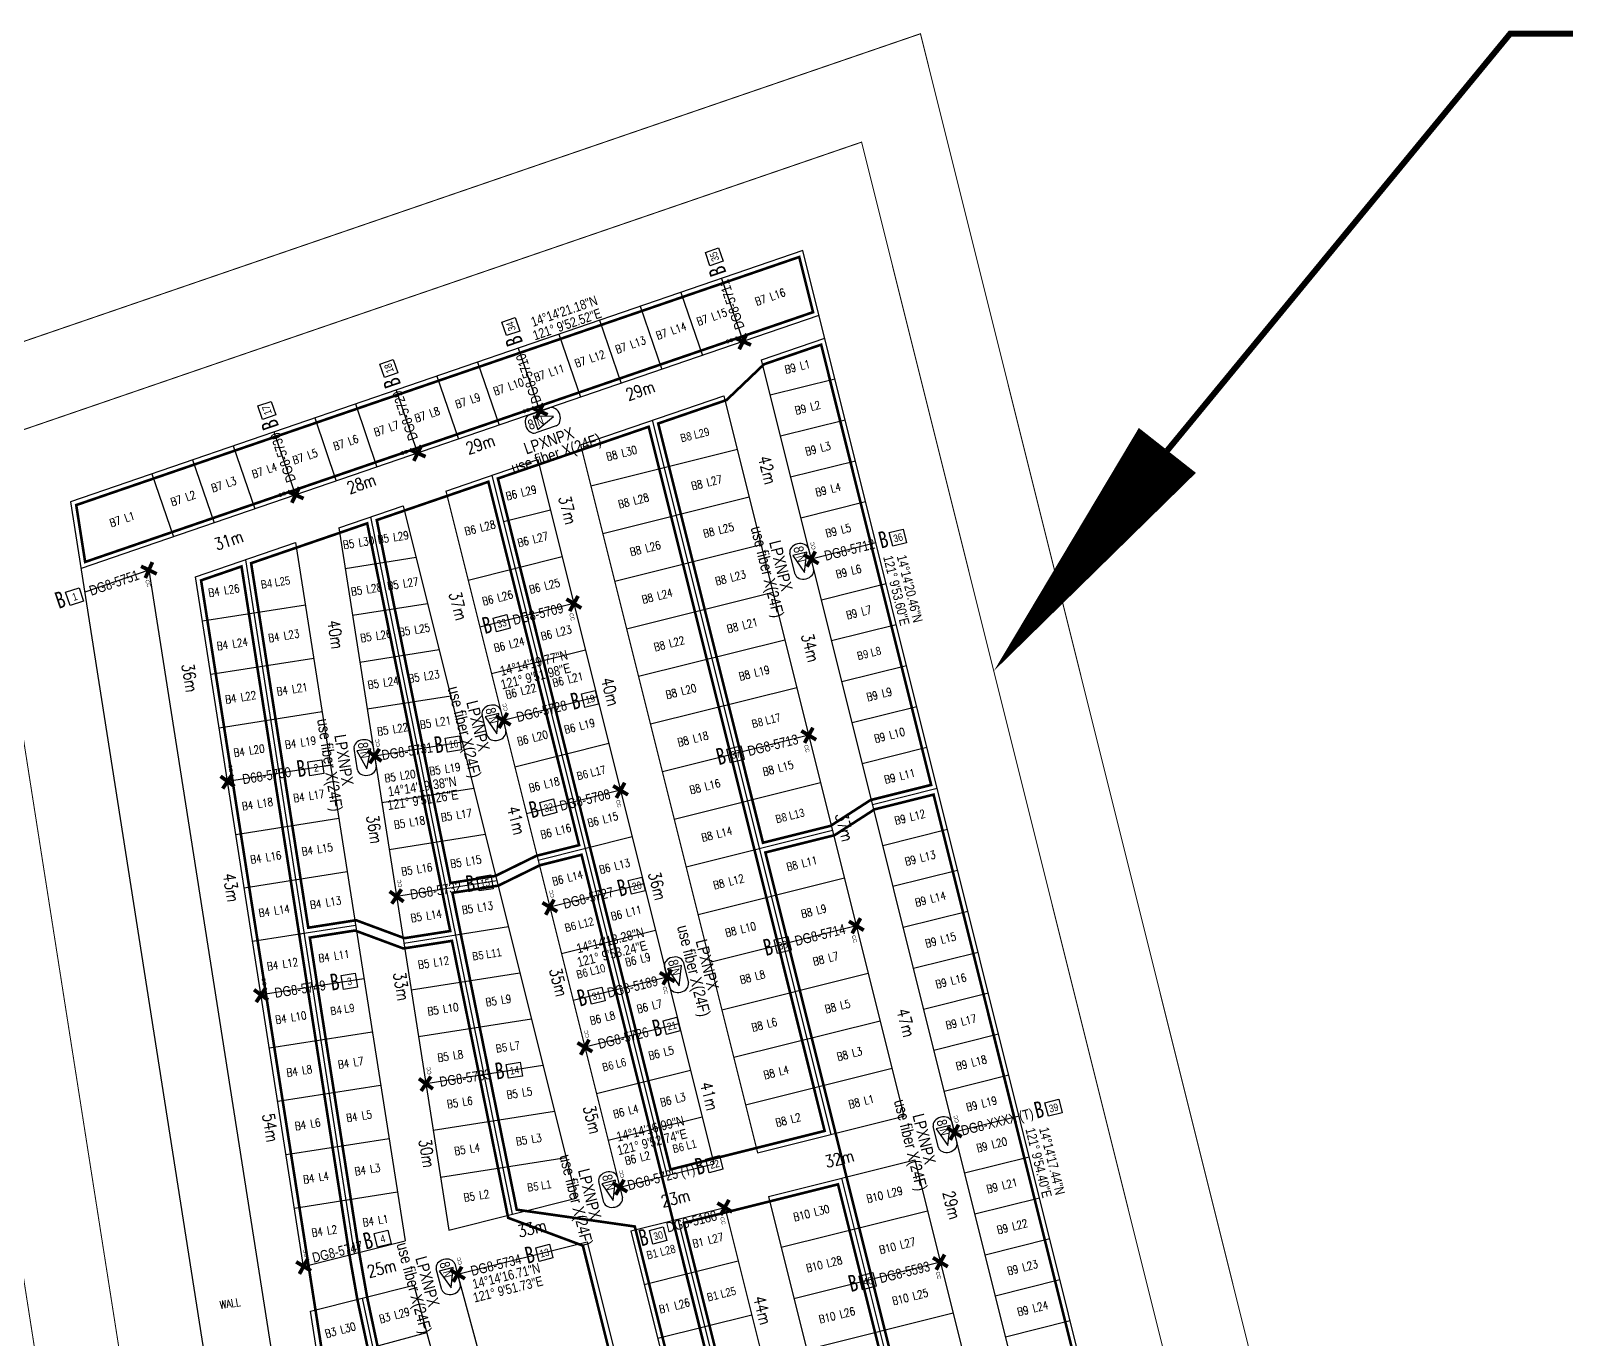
# Model space of a CAD drawing. Extents: x -663610 to -207124, y 70878 to 297551.
# Drawn here: x -212881 to -211961, y 82703 to 83488 of the extents above; entities that cross this region are included whole.
import ezdxf
from ezdxf.enums import TextEntityAlignment as Align

# ---------------------------------------------------------------- set-up
doc = ezdxf.new("R2010")
doc.units = 0
doc.header["$LTSCALE"] = 0.3
doc.linetypes.add('ACAD_ISO05W100', pattern=[33, 24, -3, 0, -3, 0, -3])
doc.layers.get('0').update_dxf_attribs({"linetype": 'CONTINUOUS'})
for name, color, linetype in [('BASEMAP', 7, 'CONTINUOUS'), ('COORDINATES', 3, 'CONTINUOUS'), ('Distance Data', 7, 'CONTINUOUS'), ('Electric Pole ID', 7, 'CONTINUOUS'), ('Electrical Pole (Circular Conc.)', 7, 'CONTINUOUS'), ('House Number', 6, 'CONTINUOUS'), ('NAP Boundary', 1, 'CONTINUOUS'), ('Proposed NAP', 7, 'CONTINUOUS'), ('Proposed NAP ID', 1, 'CONTINUOUS'), ('Site boundry', 7, 'CONTINUOUS'), ('Survey sequence', 7, 'CONTINUOUS'), ('Vacant', 1, 'CONTINUOUS')]:
    doc.layers.add(name, color=color, linetype=linetype)
doc.layers.add('Pole size-Big', color=251, linetype='CONTINUOUS', lineweight=0)
doc.styles.add('Mark', font='arial.ttf', dxfattribs={"width": 0.8, "height": 2.5})
doc.styles.add('ROMANS', font='ROMANS.SHX', dxfattribs={"width": 0.8, "height": 2})
doc.styles.get("Standard").update_dxf_attribs({"font": '', "width": 0.8})
doc.styles.get('Standard').set_extended_font_data('FangSong_GB2312')
doc.linetypes.add('FENCELINE2', pattern='A,6.35,-2.54,[132,ltypeshp.shx,S=2.54,R=0,X=-2.54,Y=0],-2.54,25.4', length=36.83)

# ---------------------------------------------------------------- blocks, each defined once
blk = doc.blocks.new('Electrical Pole (Circular Conc.)')
at = {"const_width": 1.18}
for points in [[(-322437.53, 145744.35), (-322433.55, 145740.66)], [(-322437.46, 145740.59), (-322433.62, 145744.42)]]:
    blk.add_lwpolyline(points, dxfattribs=at)
at = {"color": 1, "lineweight": 0, "ltscale": 2, "insert": (-322432.88, 145741.54), "char_height": 1.2, "width": 1.894, "attachment_point": 1}
blk.add_mtext('{\\fArial|b0|i0|c0|p34;\\C7;CC}', dxfattribs=at)
blk = doc.blocks.new('PROPOSED NAP')
at = {"color": 7, "linetype": 'Continuous'}
for p, q in [((74519.12, 11201.41), (74524.62, 11201.41)), ((74524.62, 11196.53), (74519.12, 11196.53))]:
    blk.add_line(p, q, dxfattribs=at)
blk.add_lwpolyline([(74524.77, 11198.97), (74519.88, 11200.8), (74519.88, 11197.14)], close=True, dxfattribs=at)
for centre, start_param, end_param in [((74519.12, 11198.97), 3.141593, 4.712389), ((74524.62, 11198.97), 1.570796, 3.141593), ((74519.12, 11198.97), 4.712389, 6.283185), ((74524.62, 11198.97), 0, 1.570796)]:
    blk.add_ellipse(centre, major_axis=(0, -2.44), ratio=0.75, start_param=start_param, end_param=end_param, dxfattribs=at)
at = {"color": 7, "style": 'Mark', "width": 0.8}
for s, height, p in [('8', 2.55, (74518.73, 11197.68)), ('N', 2.12, (74521.16, 11197.9))]:
    blk.add_text(s, height=height, dxfattribs=at).set_placement(p, align=Align.CENTER)

msp = doc.modelspace()

# ---------------------------------------------------------------- linework, layer by layer
at = {"layer": 'BASEMAP', "color": 251, "ltscale": 2}
for points in [[(-211960.67, 82215.48), (-212279.46, 82214.35), (-212282.06, 82271.57), (-212152.86, 82293.21), (-212418.44, 83355.77), (-212857.53, 83205.14), (-212760.19, 82584.43), (-212642.36, 82211.22), (-212388.36, 82253.77), (-212386.46, 82212.09), (-212465.83, 82208.15), (-212596.26, 82185.4)], [(-212467.22, 83339.03), (-212454.25, 83301.2)], [(-212491.62, 83330.66), (-212478.64, 83292.83)], [(-212516.01, 83322.3), (-212503.03, 83284.46)], [(-212408.7, 83316.82), (-212446.68, 83303.79), (-212812.81, 83178.2), (-212851.23, 83165.01)], [(-212540.41, 83313.93), (-212527.43, 83276.09)], [(-212564.8, 83305.56), (-212551.82, 83267.72)], [(-212443.27, 83290.16), (-212405.29, 83303.19)], [(-212589.19, 83297.19), (-212576.21, 83259.36)], [(-212613.59, 83288.82), (-212600.61, 83250.99)], [(-212205.57, 82339.14), (-212443.27, 83290.16)], [(-212637.98, 83280.46), (-212625, 83242.62)], [(-212399.16, 83278.64), (-212437.97, 83268.94)], [(-212662.38, 83272.09), (-212649.4, 83234.25)], [(-212551.66, 83239.24), (-212465.74, 83268.71), (-212357.76, 82836.68)], [(-212711.16, 83255.35), (-212698.18, 83217.52)], [(-212686.77, 83263.72), (-212673.79, 83225.88)], [(-212735.56, 83246.98), (-212722.58, 83209.15)], [(-212508.7, 83253.97), (-212401.66, 82825.7)], [(-212393.02, 83254.09), (-212431.83, 83244.39)], [(-212759.95, 83238.62), (-212746.97, 83200.78)], [(-212551.66, 83239.24), (-212445.56, 82814.73)], [(-212457.66, 83236.39), (-212545.46, 83214.45)], [(-212784.35, 83230.25), (-212771.37, 83192.41)], [(-212632.46, 83211.52), (-212577.29, 83230.44)], [(-212577.29, 83230.44), (-212471.75, 82808.18)], [(-212808.74, 83221.88), (-212795.76, 83184.04)], [(-212604.88, 83220.98), (-212499.94, 82801.14)], [(-212632.46, 83211.52), (-212528.13, 82794.09)], [(-212696.7, 83189.48), (-212658.1, 83202.72)], [(-212658.1, 83202.72), (-212554.33, 82787.54)], [(-212569.69, 83200.04), (-212597.88, 83192.99)], [(-212450.53, 83207.84), (-212538.33, 83185.9)], [(-212592.5, 82778), (-212677.4, 83196.1)], [(-212696.7, 83189.48), (-212630.67, 82768.46)], [(-212717.81, 82746.68), (-212782.63, 83160), (-212722.63, 83180.59)], [(-212722.63, 83180.59), (-212656.97, 82761.89)], [(-212562.7, 83172.05), (-212619.08, 83157.95)], [(-212443.39, 83179.29), (-212531.19, 83157.35)], [(-212810.61, 83164.15), (-212849.03, 83150.97)], [(-212810.61, 83164.15), (-212721.14, 82593.6), (-212614.68, 82256.42), (-212350.46, 82300.67), (-212344.69, 82174.12), (-212461.38, 82168.32), (-212589.38, 82146)], [(-212752.63, 83170.29), (-212687.39, 82754.29)], [(-212650.32, 83171.59), (-212692.85, 83164.92)], [(-212436.25, 83150.74), (-212524.06, 83128.79)], [(-212716.76, 83143.13), (-212778.47, 83133.46)], [(-212643.4, 83143.91), (-212688.44, 83136.85)], [(-212555.7, 83144.06), (-212612.08, 83129.96)], [(-212429.12, 83122.19), (-212516.92, 83100.24)], [(-212711.74, 83111.13), (-212773.45, 83101.46)], [(-212636.48, 83116.24), (-212684.04, 83108.78)], [(-212548.7, 83116.07), (-212605.09, 83101.98)], [(-212421.98, 83093.64), (-212509.78, 83071.69)], [(-212629.56, 83088.56), (-212679.64, 83080.71)], [(-212541.71, 83088.08), (-212598.09, 83073.99)], [(-212706.72, 83079.13), (-212768.43, 83069.45)], [(-212414.84, 83065.09), (-212502.65, 83043.14)], [(-212622.65, 83060.88), (-212675.24, 83052.64)], [(-212534.71, 83060.09), (-212591.09, 83046)], [(-212701.7, 83047.13), (-212763.41, 83037.45)], [(-212407.71, 83036.53), (-212495.51, 83014.59)], [(-212615.73, 83033.21), (-212670.84, 83024.57)], [(-212527.72, 83032.1), (-212584.1, 83018.01)], [(-212696.69, 83015.13), (-212758.39, 83005.45)], [(-212400.57, 83007.98), (-212488.37, 82986.04)], [(-212608.81, 83005.53), (-212666.43, 82996.5)], [(-212520.72, 83004.11), (-212577.1, 82990.02)], [(-212691.67, 82983.13), (-212753.37, 82973.45)], [(-212393.44, 82979.43), (-212481.24, 82957.49)], [(-212601.89, 82977.86), (-212662.03, 82968.43)], [(-212513.73, 82976.12), (-212570.11, 82962.03)], [(-212686.65, 82951.13), (-212748.36, 82941.45)], [(-212386.3, 82950.88), (-212474.1, 82928.94)], [(-212594.98, 82950.18), (-212657.63, 82940.35)], [(-212506.73, 82948.13), (-212563.11, 82934.04)], [(-212681.63, 82919.13), (-212743.34, 82909.45)], [(-212588.06, 82922.5), (-212653.23, 82912.28)], [(-212499.73, 82920.14), (-212556.12, 82906.05)], [(-212379.16, 82922.33), (-212466.97, 82900.38)], [(-212676.61, 82887.13), (-212738.32, 82877.45)], [(-212581.14, 82894.83), (-212648.83, 82884.21)], [(-212492.74, 82892.15), (-212549.12, 82878.06)], [(-212372.03, 82893.78), (-212459.83, 82871.83)], [(-212574.23, 82867.15), (-212644.42, 82856.14)], [(-212485.74, 82864.16), (-212542.13, 82850.07)], [(-212364.89, 82865.23), (-212452.69, 82843.28)], [(-212671.59, 82855.13), (-212733.3, 82845.45)], [(-212567.31, 82839.48), (-212640.02, 82828.07)], [(-212478.75, 82836.17), (-212535.13, 82822.08)], [(-212445.56, 82814.73), (-212357.76, 82836.68)], [(-212666.58, 82823.13), (-212728.28, 82813.45)], [(-212560.39, 82811.8), (-212635.62, 82800)], [(-212528.13, 82794.09), (-212471.75, 82808.18)], [(-212439.01, 82788.54), (-212351.21, 82810.48)], [(-212351.21, 82810.48), (-212235.45, 82347.32), (-212324.98, 82332.32)], [(-212395.11, 82799.51), (-212280.21, 82339.82)], [(-212661.56, 82791.12), (-212723.26, 82781.45)], [(-212630.67, 82768.46), (-212554.33, 82787.54)], [(-212439.01, 82788.54), (-212324.98, 82332.32)], [(-212521.59, 82767.9), (-212465.21, 82781.99)], [(-212465.21, 82781.99), (-212351.7, 82327.84)], [(-212343.55, 82779.83), (-212431.35, 82757.89)], [(-212521.59, 82767.9), (-212409.19, 82318.21)], [(-212493.4, 82774.94), (-212380.44, 82323.03)], [(-212717.81, 82746.68), (-212656.97, 82761.89)], [(-212625.49, 82741.93), (-212547.78, 82761.35)], [(-212547.78, 82761.35), (-212435.9, 82313.74)], [(-212457.14, 82749.71), (-212513.52, 82735.62)], [(-212335.89, 82749.19), (-212423.69, 82727.24)], [(-212625.49, 82741.93), (-212506.15, 82301.97)], [(-212713.61, 82719.9), (-212651.69, 82735.38)], [(-212651.69, 82735.38), (-212532.91, 82297.49)], [(-212682.65, 82727.64), (-212657.58, 82609.88), (-212564.46, 82292.21)], [(-212532.91, 82297.49), (-212596, 82286.92), (-212694.78, 82599.79), (-212713.61, 82719.9)], [(-212449.07, 82717.43), (-212505.45, 82703.34)], [(-212328.23, 82718.54), (-212416.03, 82696.6)], [(-212708.83, 82689.4), (-212643.99, 82706.99)]]:
    msp.add_lwpolyline(points, dxfattribs=at)
at = {"layer": 'BASEMAP', "color": 251, "linetype": 'Continuous', "ltscale": 2}
for points in [[(-212386.89, 83229.54), (-212425.69, 83219.84)], [(-212380.75, 83204.99), (-212419.56, 83195.29)], [(-212374.62, 83180.44), (-212413.42, 83170.74)], [(-212368.48, 83155.89), (-212407.29, 83146.19)], [(-212362.34, 83131.34), (-212401.15, 83121.64)], [(-212356.21, 83106.79), (-212395.01, 83097.09)], [(-212350.07, 83082.24), (-212388.88, 83072.54)], [(-212343.94, 83057.69), (-212382.74, 83048)], [(-212337.8, 83033.15), (-212376.61, 83023.45)], [(-212331.66, 83008.6), (-212370.47, 82998.9)], [(-212325.53, 82984.05), (-212364.34, 82974.35)], [(-212319.39, 82959.5), (-212358.2, 82949.8)], [(-212313.26, 82934.95), (-212352.06, 82925.25)], [(-212307.12, 82910.4), (-212345.93, 82900.7)], [(-212300.99, 82885.85), (-212339.79, 82876.15)], [(-212294.85, 82861.3), (-212333.66, 82851.6)], [(-212288.71, 82836.75), (-212327.52, 82827.05)], [(-212282.58, 82812.2), (-212321.38, 82802.5)], [(-212276.44, 82787.65), (-212315.25, 82777.95)], [(-212270.31, 82763.1), (-212309.11, 82753.4)], [(-212264.17, 82738.55), (-212302.98, 82728.86)], [(-212258.03, 82714.01), (-212296.84, 82704.31)]]:
    msp.add_lwpolyline(points, dxfattribs=at)
at = {"layer": 'NAP Boundary', "color": 5, "linetype": 'ACAD_ISO05W100', "lineweight": 0, "ltscale": 2, "const_width": 1.56}
for points in [[(-212854.17, 83203.12), (-212848.82, 83169.01), (-212412.28, 83318.76), (-212420.55, 83351.87)], [(-212407.41, 83299.29), (-212441.67, 83287.54), (-212464.14, 83266.09), (-212505.12, 83252.03), (-212442.29, 83000.65), (-212401.78, 83010.77), (-212377.82, 83026.24), (-212341.44, 83035.33)], [(-212510.82, 83250.07), (-212550.69, 83236.4), (-212601.3, 83219.04), (-212497.76, 82804.77), (-212472.48, 82811.09), (-212446.29, 82817.64), (-212405.29, 82827.89)], [(-212607, 83217.08), (-212631.49, 83208.68), (-212657.12, 83199.89), (-212673.93, 83194.12), (-212629.75, 82976.52), (-212602.81, 82980.75), (-212578.14, 82992.85), (-212552.55, 82999.25)], [(-212679.66, 83192.16), (-212695.72, 83186.64), (-212721.66, 83177.75), (-212749.28, 83168.27), (-212719.56, 82978.76), (-212715, 82949.72), (-212686.34, 82954.21), (-212657.32, 82943.44), (-212629.87, 82947.74)], [(-212755.04, 83166.3), (-212690.35, 82753.79), (-212685.6, 82727.06), (-212660.49, 82609.15), (-212618.99, 82467.58), (-212647.45, 82459.86), (-212691.84, 82600.5), (-212710.65, 82720.37), (-212714.85, 82747.15), (-212779.28, 83157.98)], [(-212339.98, 83029.51), (-212375.4, 83020.66), (-212399.36, 83005.19), (-212440.84, 82994.83), (-212398.75, 82826.43), (-212392.2, 82800.24), (-212346.97, 82619.27), (-212305.84, 82629.55), (-212279.02, 82633.6), (-212243.26, 82642.54)], [(-212628.55, 82970.64), (-212589.98, 82780.67), (-212519.17, 82770.58), (-212462.93, 82545.58), (-212440.56, 82551.17), (-212496.31, 82774.22), (-212502.85, 82800.41), (-212551.1, 82993.43), (-212576.07, 82987.18), (-212600.98, 82974.96)], [(-212714.07, 82943.79), (-212684.43, 82754.78), (-212679.71, 82728.21), (-212655.31, 82613.61), (-212620.96, 82622.94), (-212593.83, 82626.09), (-212521.94, 82645.59), (-212550.31, 82759.09), (-212595.11, 82775.77), (-212628.83, 82941.83), (-212657.94, 82937.27), (-212686.96, 82948.04)], [(-212489.76, 82772.76), (-212434.74, 82552.62), (-212408.5, 82559.18), (-212377.51, 82546.52), (-212337.47, 82556.52), (-212397.29, 82795.87), (-212438.28, 82785.63), (-212464.48, 82779.08)]]:
    msp.add_lwpolyline(points, close=True, dxfattribs=at)
at = {"layer": 'Site boundry', "color": 1, "linetype": 'FENCELINE2', "lineweight": 0, "ltscale": 5, "const_width": 0.605}
msp.add_lwpolyline([(-213422.79, 81967.81), (-213350.56, 81999.42), (-213158.72, 82083.36), (-212761.71, 82257.1), (-212857.81, 82561.5), (-212969.31, 83272.52), (-212347.84, 83485.71), (-212055.27, 82315.14), (-211934.03, 82315.57)], dxfattribs=at)
at = {"layer": 'Site boundry', "color": 2, "linetype": 'Continuous', "lineweight": 0, "ltscale": 2, "const_width": 3.6}
msp.add_lwpolyline([(-212199.76, 83235.9), (-211994.18, 83485.73), (-210632.88, 83485.73)], dxfattribs=at)
at = {"layer": 'Site boundry', "color": 2, "linetype": 'FENCELINE2', "lineweight": 0, "ltscale": 5, "const_width": 0.605}
msp.add_lwpolyline([(-212230.1, 82229.58), (-212091.23, 82252.84), (-212383.14, 83420.74), (-212913.42, 83238.83), (-212809, 82572.97), (-212676.96, 82154.73), (-212435.74, 82195.14), (-212434.13, 82159.66), (-212345.15, 82164.08), (-212319.28, 82164.21), (-212227.13, 82164.53)], close=True, dxfattribs=at)
at = {"layer": 'Site boundry', "color": 2, "linetype": 'Continuous', "lineweight": 0, "ltscale": 2}
msp.add_lwpolyline([(-212199.76, 83235.9, 43.56, 0, 0), (-212303.87, 83103.59, 0, 0, 0)], format="xyseb", dxfattribs=at)
at = {"layer": 'Survey sequence', "color": 9, "ltscale": 2, "true_color": 0xc7c8ca}
for points in [[(-212474.1, 83346.57), (-212476.86, 83354.61), (-212468.88, 83357.35), (-212466.12, 83349.31)], [(-212596.07, 83304.73), (-212598.83, 83312.77), (-212590.85, 83315.51), (-212588.09, 83307.47)], [(-212669.25, 83279.62), (-212672.01, 83287.67), (-212664.03, 83290.41), (-212661.27, 83282.36)], [(-212742.44, 83254.52), (-212745.2, 83262.57), (-212737.21, 83265.3), (-212734.45, 83257.26)], [(-212366.52, 83186.65), (-212358.27, 83188.71), (-212356.22, 83180.52), (-212364.47, 83178.46)], [(-212860.55, 83150.81), (-212852.5, 83153.57), (-212849.76, 83145.59), (-212857.81, 83142.83)], [(-212604.19, 83135.39), (-212595.94, 83137.45), (-212593.89, 83129.26), (-212602.14, 83127.2)], [(-212551.19, 83089.89), (-212542.94, 83091.96), (-212540.89, 83083.77), (-212549.14, 83081.71)], [(-212632.8, 83063.4), (-212624.39, 83064.72), (-212623.08, 83056.38), (-212631.49, 83055.06)], [(-212463.9, 83056.77), (-212455.65, 83058.83), (-212453.6, 83050.64), (-212461.86, 83048.58)], [(-212715.28, 83049.11), (-212706.87, 83050.43), (-212705.57, 83042.09), (-212713.97, 83040.77)], [(-212576.13, 83024.87), (-212567.88, 83026.94), (-212565.83, 83018.75), (-212574.09, 83016.68)], [(-212613.9, 82980.08), (-212605.49, 82981.4), (-212604.19, 82973.06), (-212612.59, 82971.75)], [(-212523.21, 82977.94), (-212514.95, 82980), (-212512.91, 82971.81), (-212521.16, 82969.75)], [(-212435.62, 82942.36), (-212427.37, 82944.42), (-212425.32, 82936.24), (-212433.57, 82934.17)], [(-212695.2, 82921.11), (-212686.8, 82922.43), (-212685.49, 82914.09), (-212693.9, 82912.77)], [(-212547.25, 82912.02), (-212538.99, 82914.08), (-212536.95, 82905.89), (-212545.2, 82903.83)], [(-212502.22, 82893.97), (-212493.97, 82896.03), (-212491.92, 82887.84), (-212500.17, 82885.78)], [(-212596.29, 82867.8), (-212587.89, 82869.12), (-212586.58, 82860.78), (-212594.98, 82859.46)], [(-212273.2, 82844.82), (-212264.95, 82846.88), (-212262.9, 82838.69), (-212271.15, 82836.63)], [(-212476.58, 82811), (-212468.32, 82813.06), (-212466.28, 82804.87), (-212474.53, 82802.81)], [(-212675.58, 82766.35), (-212667.33, 82768.41), (-212665.28, 82760.22), (-212673.53, 82758.16)], [(-212510.35, 82768.23), (-212502.09, 82770.29), (-212500.05, 82762.11), (-212508.3, 82760.04)], [(-212578.59, 82757.83), (-212570.34, 82759.9), (-212568.29, 82751.71), (-212576.55, 82749.65)], [(-212384.63, 82740.85), (-212376.37, 82742.92), (-212374.33, 82734.73), (-212382.58, 82732.67)]]:
    msp.add_lwpolyline(points, close=True, dxfattribs=at)

# ---------------------------------------------------------------- block references
at = {"layer": 'Electrical Pole (Circular Conc.)', "color": 1, "lineweight": 0, "xscale": 1.919302000000065, "zscale": 1.919302000013738}
for p, yscale, rotation in [((-888585.48, 147088.22), 1.919302000016501, 198.9338102204968), ((-888707.45, 147046.38), 1.919302000016501, 198.9338102203923), ((-888780.63, 147021.27), 1.919302000016501, 198.9338102205915), ((-888853.82, 146996.17), 1.919302000016501, 198.9338102203718), ((-91097.06, 751380.72), 1.919302000016501, 104.0330033787622), ((-276597.63, -592967.09), 1.919302000016501, 288.9338102197464), ((-333872.06, -585065.92), 1.919302000016501, 284.033003378), ((-91281.73, 751283.96), 1.919302000016501, 104.0330033773778), ((-333731.2, -585144.89), 1.919302000016501, 284.0330033779261), ((-32204.74, 737768.33), 1.919302000016501, 98.91249453212058), ((-32292.92, 737753.14), 1.9193020000165, 98.91249453296994), ((-333844.08, -585177.88), 1.919302000016501, 284.0330033771233), ((-32191.54, 737684.11), 1.919302000016501, 98.91249453266315), ((-91253.75, 751172.01), 1.9193020000165, 104.033003377994), ((-333702.66, -585259.1), 1.919302000016501, 284.0330033776667), ((-333816.09, -585289.84), 1.919302000016501, 284.0330033776782), ((-32272.84, 737625.14), 1.9193020000165, 98.91249453296994), ((-91232.76, 751088.04), 1.919302000016501, 104.033003378382), ((-32173.93, 737571.83), 1.9193020000165, 98.91249453220664), ((-91011.16, 751037.03), 1.919302000016501, 104.033003377975), ((-91211.78, 751004.07), 1.919302000016501, 104.0330033786114), ((-333781.56, -585427.99), 1.919302000016501, 284.0330033772184), ((-91401.45, 750956.66), 1.919302000016501, 104.033003377969), ((-91309.14, 750951.9), 1.919302000016501, 104.033003378521), ((-333652.25, -585460.79), 1.919302000016501, 284.0330033777134)]:
    msp.add_blockref('Electrical Pole (Circular Conc.)', p, dxfattribs=dict(at, yscale=yscale, rotation=rotation))
at = {"layer": 'Proposed NAP', "color": 1, "xscale": 2.347523674960324, "yscale": 2.347523674887796, "zscale": 2.347523674886913}
for p, rotation in [((-369520.39, 1622.15), 18.93381022036775), ((-280344.31, 246515.5), 284.0330033779007), ((-280528.95, 246418.73), 284.0330033780542), ((-265756.34, 251808.39), 278.9124945323056), ((-280419.46, 246267.67), 284.0330033775342), ((-280258.37, 246171.8), 284.0330033778127), ((-280458.99, 246138.84), 284.0330033781811), ((-283804.07, 244697.84), 285.1770176889106)]:
    msp.add_blockref('PROPOSED NAP', p, dxfattribs=dict(at, rotation=rotation))

# ---------------------------------------------------------------- texts
at = {"layer": 'COORDINATES', "color": 3, "style": 'Mark', "width": 0.8}
for s, rotation, p in [(' 14°14\'21.18"N', 18.93381, (-212561.44, 83316.38)), ('121° 9\'52.52"E', 18.93381, (-212558.83, 83308.79)), ('121° 9\'53.60"E', 284.033, (-212365.06, 83151.2)), (' 14°14\'20.46"N', 284.033, (-212357.28, 83153.15)), (' 14°14\'19.77"N', 14.033, (-212579.85, 83105.49)), ('121° 9\'51.98"E', 14.033, (-212577.9, 83097.7)), (' 14°14\'19.38"N', 8.91249, (-212647.12, 83031.44)), ('121° 9\'51.26"E', 8.91249, (-212645.88, 83023.52)), (' 14°14\'18.28"N', 14.033, (-212534.04, 82939.1)), ('121° 9\'53.24"E', 14.033, (-212532.09, 82931.31)), (' 14°14\'16.99"N', 14.033, (-212510.04, 82826.21)), ('121° 9\'52.74"E', 14.033, (-212508.09, 82818.42)), ('121° 9\'54.40"E', 284.033, (-212279.73, 82808.07)), (' 14°14\'17.44"N', 284.033, (-212271.94, 82810.01)), (' 14°14\'16.71"N', 14.033, (-212596.45, 82737.9)), ('121° 9\'51.73"E', 14.033, (-212594.5, 82730.12))]:
    msp.add_text(s, height=5.808, rotation=rotation, dxfattribs=at).set_placement(p, align=Align.CENTER)
at = {"layer": 'Distance Data', "style": 'ROMANS', "width": 0.8}
for s, rotation, p in [('29m', 18.93381, (-212515.92, 83271.87)), ('29m', 18.93381, (-212611.85, 83239.6)), ('42m', 284.033, (-212439.63, 83224.11)), ('28m', 18.93381, (-212683.18, 83215.97)), ('37m', 284.033, (-212559.36, 83200.09)), ('31m', 18.93381, (-212762.79, 83182.07)), ('37m', 284.033, (-212625.06, 83142.56)), ('40m', 278.91249, (-212698.6, 83125.45)), ('34m', 284.033, (-212413.82, 83117.53)), ('36m', 278.91249, (-212786, 83099.49)), ('40m', 284.033, (-212533.86, 83091.18)), ('36m', 278.91249, (-212675.25, 83008.71)), ('41m', 284.033, (-212590.23, 83013.99)), ('37m', 284.033, (-212393.38, 83009.96)), ('43m', 278.91249, (-212761.13, 82973.72)), ('36m', 284.033, (-212505.58, 82974.71)), ('35m', 284.033, (-212564.84, 82916.99)), ('33m', 278.91249, (-212659.1, 82914.46)), ('47m', 284.033, (-212356.53, 82892.68)), ('41m', 284.033, (-212474.48, 82848.61)), ('35m', 284.033, (-212544.65, 82834.63)), ('54m', 278.91249, (-212737.59, 82829.69)), ('30m', 278.91249, (-212643.79, 82814.46)), ('32m', 14.033, (-212396.46, 82811.3)), ('23m', 14.033, (-212494.81, 82787.52)), ('29m', 284.033, (-212329.04, 82783.41)), ('33m', 14.033, (-212580.82, 82769.54)), ('25m', 14.033, (-212671.02, 82745.5)), ('44m', 284.033, (-212442.57, 82720.28))]:
    msp.add_text(s, height=7.258, rotation=rotation, dxfattribs=at).set_placement(p, align=Align.MIDDLE_CENTER)
at = {"layer": 'Electric Pole ID', "style": 'Mark', "width": 0.8}
for s, rotation, p in [('DG8-5711', 108.93381, (-212458.2, 83324.31)), ('DG8-5710', 108.93381, (-212580.03, 83279.89)), ('DG8-5729', 108.93381, (-212654.09, 83257.71)), ('DG8-5730', 108.93381, (-212727.28, 83232.6)), ('DG8-5712', 14.033, (-212389.65, 83173.42)), ('DG8-5751', 18.93381, (-212830.49, 83153.68)), ('DG8-5709', 14.033, (-212576.51, 83134.93)), ('DG6-5728', 14.033, (-212574.32, 83076.66)), ('DG8-5713', 14.033, (-212435.63, 83056.32)), ('DG8-5731', 8.91249, (-212655.19, 83052.58)), ('D68-5750', 8.91249, (-212739.5, 83038)), ('DG8-5708', 14.033, (-212548.32, 83023.46)), ('DG8-5732', 8.91249, (-212638.12, 82968.97)), ('DG8-5727', 14.033, (-212546.34, 82964.71)), ('DG8-5714', 14.033, (-212407.33, 82942.49)), ('DG8-5749', 8.91249, (-212719.43, 82910)), ('DG8-5189', 14.033, (-212519.8, 82911.39)), ('DG8-5726', 14.033, (-212525.35, 82880.74)), ('DG8-5733', 8.91249, (-212620.51, 82856.69)), ('DG8-XXXX (T)', 14.033, (-212301.08, 82830.4)), ('DG8-5725 (T)', 14.033, (-212502.65, 82797.2)), ('DG8-5188', 14.033, (-212484.42, 82770.71)), ('DG8-5747', 14.033, (-212696.77, 82752.54)), ('DG8-5734', 14.033, (-212601.73, 82744.6)), ('DG8-5593', 14.033, (-212356.63, 82740.28))]:
    msp.add_text(s, height=6, rotation=rotation, dxfattribs=at).set_placement(p, align=Align.CENTER)
at = {"layer": 'House Number', "color": 6, "char_height": 5, "width": 49.8611, "attachment_point": 5, "style": 'Mark'}
for s, insert, rotation in [('B8 L29', (-212483.18, 83245.18), 14.033), ('B4 L25', (-212734.69, 83156.71), 8.91249), ('B9 L8', (-212378.68, 83114.22), 14.033), ('B8 L17', (-212440.36, 83073.88), 14.033), ('B6 L17', (-212545.31, 83042.57), 14.033), ('B8 L13', (-212426.09, 83016.77), 14.033), ('B6 L12', (-212552.51, 82951.56), 14.033), ('B5 L11', (-212607.89, 82933.77), 8.91249), ('B6 L10', (-212545.52, 82923.57), 14.033), ('B4 L9', (-212694.55, 82900.71), 8.91249), ('B5 L7', (-212595.31, 82878.23), 8.91249), ('B6 L6', (-212531.53, 82867.59), 14.033), ('B6 L1', (-212489.35, 82818.65), 14.033), ('B5 L1', (-212576.45, 82794.9), 8.91249), ('B1 L28', (-212503.46, 82755.28), 14.033), ('B1 L25', (-212467.2, 82730.05), 14.033)]:
    msp.add_mtext(s, dxfattribs=dict(at, insert=insert, rotation=rotation))
at = {"layer": 'Pole size-Big', "color": 2, "lineweight": 0, "width": 0.8}
for rotation, p in [(108.93381, (-212464.07, 83342.36)), (108.93381, (-212586.04, 83300.52)), (108.93381, (-212659.22, 83275.41)), (108.93381, (-212732.4, 83250.31)), (14.033, (-212371.57, 83177.01)), (18.93381, (-212864.76, 83140.78)), (14.033, (-212609.24, 83125.75)), (14.033, (-212556.24, 83080.26)), (8.91249, (-212638.69, 83054.26)), (14.033, (-212468.95, 83047.13)), (8.91249, (-212721.17, 83039.97)), (14.033, (-212581.18, 83015.24)), (8.91249, (-212619.79, 82970.94)), (14.033, (-212528.26, 82968.3)), (14.033, (-212440.67, 82932.72)), (8.91249, (-212701.09, 82911.96)), (14.033, (-212552.3, 82902.38)), (14.033, (-212507.27, 82884.33)), (8.91249, (-212602.18, 82858.66)), (14.033, (-212278.25, 82835.18)), (14.033, (-212481.63, 82801.36)), (14.033, (-212680.63, 82756.71)), (14.033, (-212515.4, 82758.59)), (14.033, (-212583.64, 82748.2)), (14.033, (-212389.68, 82731.22))]:
    msp.add_text('B', height=10, rotation=rotation, dxfattribs=at).set_placement(p)
at = {"layer": 'Proposed NAP ID', "style": 'Mark', "width": 0.8}
for s, rotation, p in [('use fiber X(24F)', 18.93381, (-212565.22, 83230.65)), ('LPXNPX', 18.93381, (-212569.59, 83238.4)), ('use fiber X(24F)', 284.033, (-212442.99, 83162.26)), ('LPXNPX', 284.033, (-212434.9, 83165.95)), ('use fiber X(24F)', 284.033, (-212624.64, 83066.23)), ('LPXNPX', 284.033, (-212616.55, 83069.92)), ('use fiber X(24F)', 278.91249, (-212705.42, 83046.8)), ('LPXNPX', 278.91249, (-212697.03, 83049.76)), ('use fiber X(24F)', 284.033, (-212487.11, 82923.06)), ('LPXNPX', 284.033, (-212479.02, 82926.75)), ('use fiber X(24F)', 284.033, (-212357.06, 82818.55)), ('LPXNPX', 284.033, (-212348.96, 82822.24)), ('use fiber X(24F)', 284.033, (-212557.67, 82785.59)), ('LPXNPX', 284.033, (-212549.58, 82789.28)), ('use fiber X(24F)', 285.17702, (-212654.86, 82732.83)), ('LPXNPX', 285.17702, (-212646.84, 82736.69))]:
    msp.add_text(s, height=7, rotation=rotation, dxfattribs=at).set_placement(p, align=Align.CENTER)
at = {"layer": 'Survey sequence', "color": 9, "true_color": 0xc7c8ca, "style": 'Mark', "width": 0.8}
for s, height, rotation, p in [('35', 4.519, 108.93381, (-212469.33, 83352.81)), ('34', 4.519, 108.93381, (-212591.3, 83310.97)), ('18', 4.519, 108.93381, (-212664.48, 83285.86)), ('17', 4.519, 108.93381, (-212737.66, 83260.76)), ('36', 4.519, 14.033, (-212360.71, 83181.36)), ('1', 4.52, 18.93381, (-212854.31, 83146.04)), ('33', 4.519, 14.033, (-212598.38, 83130.1)), ('19', 4.519, 14.033, (-212545.38, 83084.61)), ('16', 4.519, 8.91249, (-212627.48, 83057.62)), ('37', 4.519, 14.033, (-212458.09, 83051.48)), ('2', 4.52, 8.91249, (-212709.96, 83043.33)), ('32', 4.519, 14.033, (-212570.32, 83019.59)), ('15', 4.519, 8.91249, (-212608.58, 82974.3)), ('20', 4.519, 14.033, (-212517.4, 82972.65)), ('38', 4.519, 14.033, (-212429.81, 82937.07)), ('3', 4.52, 8.91249, (-212689.89, 82915.33)), ('31', 4.519, 14.033, (-212541.44, 82906.73)), ('21', 4.519, 14.033, (-212496.41, 82888.68)), ('14', 4.519, 8.91249, (-212590.97, 82862.02)), ('39', 4.519, 14.033, (-212267.39, 82839.53)), ('22', 4.519, 14.033, (-212470.77, 82805.71)), ('30', 4.519, 14.033, (-212504.54, 82762.94)), ('4', 4.52, 14.033, (-212669.77, 82761.06)), ('13', 4.519, 14.033, (-212572.78, 82752.55)), ('40', 4.519, 14.033, (-212378.81, 82735.57))]:
    msp.add_text(s, height=height, rotation=rotation, dxfattribs=at).set_placement(p, align=Align.CENTER)
at = {"layer": 'Vacant', "color": 251, "char_height": 4.8, "attachment_point": 5, "style": 'ROMANS'}
for s, insert, width, rotation in [('B7 L16', (-212437.96, 83327.93), 20.5929, 18.93381), ('B7 L15', (-212472.93, 83315.93), 20.5929, 18.93381), ('B7 L14', (-212497.33, 83307.56), 23.6781, 18.93381), ('B7 L13', (-212521.72, 83299.19), 20.5929, 18.93381), ('B7 L12', (-212546.11, 83290.83), 20.5929, 18.93381), ('B7 L11', (-212570.51, 83282.46), 20.5929, 18.93381), ('B9 L1', (-212421.63, 83286.06), 29.8836, 14.033), ('B7 L10', (-212594.9, 83274.09), 20.5929, 18.93381), ('B7 L9', (-212619.3, 83265.72), 20.5929, 18.93381), ('B9 L2', (-212415.49, 83261.51), 29.8836, 14.033), ('B7 L8', (-212643.69, 83257.35), 20.5929, 18.93381), ('B7 L7', (-212668.08, 83248.99), 20.5929, 18.93381), ('B7 L5', (-212716.87, 83232.25), 20.5929, 18.93381), ('B7 L6', (-212692.48, 83240.62), 20.5929, 18.93381), ('B8 L30', (-212527.08, 83234.21), 29.8836, 14.033), ('B9 L3', (-212409.36, 83236.96), 29.8836, 14.033), ('B7 L4', (-212741.26, 83223.88), 20.5929, 18.93381), ('B7 L3', (-212765.66, 83215.51), 20.5929, 18.93381), ('B8 L27', (-212476.04, 83216.63), 29.8836, 14.033), ('B7 L2', (-212790.05, 83207.15), 20.5929, 18.93381), ('B6 L29', (-212587.29, 83210.51), 20.5929, 14.033), ('B8 L28', (-212519.94, 83205.66), 29.8836, 14.033), ('B9 L4', (-212403.22, 83212.42), 29.8836, 14.033), ('B7 L1', (-212826.64, 83194.59), 20.5929, 18.93381), ('B6 L28', (-212611.98, 83189.47), 20.5929, 14.033), ('B8 L25', (-212468.91, 83188.08), 29.8836, 14.033), ('B9 L5', (-212397.09, 83187.87), 29.8836, 14.033), ('B5 L30', (-212684.81, 83180.56), 29.8836, 8.91249), ('B5 L29', (-212664.02, 83183.82), 29.8836, 8.91249), ('B6 L27', (-212580.29, 83182.52), 20.5929, 14.033), ('B8 L26', (-212512.81, 83177.11), 29.8836, 14.033), ('B8 L23', (-212461.77, 83159.53), 29.8836, 14.033), ('B9 L6', (-212390.95, 83163.32), 29.8836, 14.033), ('B4 L26', (-212765.55, 83151.88), 20.5929, 8.91249), ('B5 L28', (-212680.09, 83152.54), 29.8836, 8.91249), ('B5 L27', (-212658.2, 83155.97), 29.8836, 8.91249), ('B6 L25', (-212573.29, 83154.53), 20.5929, 14.033), ('B6 L26', (-212601.48, 83147.48), 20.5929, 14.033), ('B8 L24', (-212505.67, 83148.56), 29.8836, 14.033), ('B8 L21', (-212454.64, 83130.98), 29.8836, 14.033), ('B9 L7', (-212384.81, 83138.77), 29.8836, 14.033), ('B4 L23', (-212729.68, 83124.71), 20.5929, 8.91249), ('B5 L26', (-212674.43, 83124.67), 29.8836, 8.91249), ('B5 L25', (-212651.28, 83128.3), 29.8836, 8.91249), ('B6 L23', (-212566.3, 83126.54), 20.5929, 14.033), ('B4 L24', (-212760.53, 83119.87), 30.2125, 8.91249), ('B6 L24', (-212594.49, 83119.49), 32.7282, 14.033), ('B8 L22', (-212498.54, 83120.01), 29.8836, 14.033), ('B5 L24', (-212670.03, 83096.6), 29.8836, 8.91249), ('B5 L23', (-212645.62, 83100.42), 29.8836, 8.91249), ('B6 L21', (-212559.3, 83098.55), 20.5929, 14.033), ('B8 L19', (-212447.5, 83102.43), 29.8836, 14.033), ('B4 L22', (-212755.51, 83087.87), 20.5929, 8.91249), ('B4 L21', (-212724.66, 83092.71), 20.5929, 8.91249), ('B6 L22', (-212587.49, 83091.5), 20.5929, 14.033), ('B8 L20', (-212491.4, 83091.45), 29.8836, 14.033), ('B9 L9', (-212372.54, 83089.67), 29.8836, 14.033), ('B5 L22', (-212664.37, 83068.72), 29.8836, 8.91249), ('B5 L21', (-212638.7, 83072.75), 29.8836, 8.91249), ('B6 L19', (-212552.31, 83070.56), 20.5929, 14.033), ('B4 L19', (-212719.64, 83060.71), 20.5929, 8.91249), ('B6 L20', (-212580.5, 83063.51), 20.5929, 14.033), ('B8 L18', (-212484.26, 83062.9), 29.8836, 14.033), ('B9 L10', (-212366.41, 83065.12), 29.8836, 14.033), ('B4 L20', (-212750.49, 83055.87), 20.5929, 8.91249), ('B5 L20', (-212659.97, 83040.65), 29.8836, 8.91249), ('B5 L19', (-212633.04, 83044.87), 29.8836, 8.91249), ('B8 L15', (-212433.23, 83045.32), 29.8836, 14.033), ('B9 L11', (-212360.27, 83040.57), 29.8836, 14.033), ('B6 L18', (-212573.5, 83035.52), 20.5929, 14.033), ('B8 L16', (-212477.13, 83034.35), 29.8836, 14.033), ('B4 L18', (-212745.48, 83023.87), 20.5929, 8.91249), ('B4 L17', (-212714.62, 83028.71), 20.5929, 8.91249), ('B5 L18', (-212654.31, 83012.78), 29.8836, 8.91249), ('B5 L17', (-212626.13, 83017.2), 29.8836, 8.91249), ('B6 L15', (-212538.32, 83014.58), 20.5929, 14.033), ('B9 L12', (-212354.14, 83016.02), 29.8836, 14.033), ('B6 L16', (-212566.51, 83007.54), 20.5929, 14.033), ('B8 L14', (-212469.99, 83005.8), 29.8836, 14.033), ('B4 L15', (-212709.6, 82996.71), 20.5929, 8.91249), ('B4 L16', (-212740.46, 82991.87), 20.5929, 8.91249), ('B5 L16', (-212649.91, 82984.71), 29.8836, 8.91249), ('B5 L15', (-212620.47, 82989.32), 29.8836, 8.91249), ('B6 L13', (-212531.32, 82986.59), 20.5929, 14.033), ('B8 L11', (-212418.95, 82988.22), 29.8836, 14.033), ('B9 L13', (-212348, 82991.47), 29.8836, 14.033), ('B6 L14', (-212559.51, 82979.55), 34.778, 14.033), ('B8 L12', (-212462.86, 82977.25), 29.8836, 14.033), ('B9 L14', (-212341.86, 82966.92), 29.8836, 14.033), ('B4 L14', (-212735.44, 82959.87), 26.0631, 8.91249), ('B4 L13', (-212704.58, 82964.71), 20.5929, 8.91249), ('B5 L14', (-212644.25, 82956.83), 29.8836, 8.91249), ('B5 L13', (-212613.55, 82961.65), 29.8836, 8.91249), ('B6 L11', (-212524.32, 82958.6), 20.5929, 14.033), ('B8 L9', (-212411.82, 82959.67), 29.8836, 14.033), ('B8 L10', (-212455.72, 82948.7), 29.8836, 14.033), ('B9 L15', (-212335.73, 82942.37), 29.8836, 14.033), ('B4 L11', (-212699.57, 82932.71), 20.5929, 8.91249), ('B5 L12', (-212639.84, 82928.76), 29.8836, 8.91249), ('B6 L9', (-212517.33, 82930.61), 20.5929, 14.033), ('B8 L7', (-212404.68, 82931.12), 29.8836, 14.033), ('B4 L12', (-212730.42, 82927.87), 20.5929, 8.91249), ('B8 L8', (-212448.58, 82920.15), 29.8836, 14.033), ('B9 L16', (-212329.59, 82917.82), 29.8836, 14.033), ('B5 L9', (-212600.97, 82906.1), 29.8836, 8.91249), ('B6 L7', (-212510.33, 82902.62), 20.5929, 14.033), ('B8 L5', (-212397.55, 82902.57), 29.8836, 14.033), ('B4 L10', (-212725.4, 82895.87), 20.5929, 8.91249), ('B5 L10', (-212634.18, 82900.89), 29.8836, 8.91249), ('B6 L8', (-212538.52, 82895.58), 20.5929, 14.033), ('B9 L17', (-212323.46, 82893.28), 29.8836, 14.033), ('B8 L6', (-212441.45, 82891.59), 29.8836, 14.033), ('B6 L5', (-212503.34, 82874.63), 20.5929, 14.033), ('B8 L3', (-212390.41, 82874.02), 29.8836, 14.033), ('B4 L7', (-212689.53, 82868.71), 20.5929, 8.91249), ('B5 L8', (-212629.78, 82872.82), 29.8836, 8.91249), ('B9 L18', (-212317.32, 82868.73), 29.8836, 14.033), ('B4 L8', (-212720.38, 82863.87), 20.5929, 8.91249), ('B8 L4', (-212434.31, 82863.04), 29.8836, 14.033), ('B5 L5', (-212588.39, 82850.55), 29.8836, 8.91249), ('B6 L3', (-212496.34, 82846.64), 20.5929, 14.033), ('B5 L6', (-212624.12, 82844.95), 29.8836, 8.91249), ('B6 L4', (-212524.53, 82839.6), 20.5929, 14.033), ('B8 L1', (-212383.27, 82845.46), 29.8836, 14.033), ('B9 L19', (-212311.18, 82844.18), 29.8836, 14.033), ('B4 L6', (-212715.37, 82831.87), 20.5929, 8.91249), ('B4 L5', (-212684.51, 82836.71), 20.5929, 8.91249), ('B8 L2', (-212427.18, 82834.49), 29.8836, 14.033), ('B5 L3', (-212582.73, 82822.68), 29.8836, 8.91249), ('B9 L20', (-212305.05, 82819.63), 29.8836, 14.033), ('B5 L4', (-212619.72, 82816.88), 29.8836, 8.91249), ('B6 L2', (-212517.54, 82811.61), 20.5929, 14.033), ('B4 L3', (-212679.49, 82804.71), 20.5929, 8.91249), ('B4 L4', (-212710.35, 82799.87), 20.5929, 8.91249), ('B10 L29', (-212369.33, 82789.67), 29.8836, 14.033), ('B9 L21', (-212298.91, 82795.08), 29.8836, 14.033), ('B5 L2', (-212614.06, 82789), 29.8836, 8.91249), ('B4 L1', (-212674.69, 82774.09), 20.5929, 8.91249), ('B10 L30', (-212413.23, 82778.7), 29.8836, 14.033), ('B4 L2', (-212705.33, 82767.87), 20.5929, 8.91249), ('B1 L27', (-212475.27, 82762.33), 20.5929, 14.033), ('B9 L22', (-212292.78, 82770.53), 29.8836, 14.033), ('B10 L27', (-212361.67, 82759.03), 29.8836, 14.033), ('B10 L28', (-212405.57, 82748.05), 29.8836, 14.033), ('B9 L23', (-212286.64, 82745.98), 29.8836, 14.033), ('B10 L25', (-212354.01, 82728.38), 29.8836, 14.033), ('WALL', (-212761.9, 82724.43), 20.5929, 8.91249), ('B3 L29', (-212663.32, 82717.31), 20.5929, 15.17702), ('B1 L26', (-212495.39, 82723), 20.5929, 14.033), ('B10 L26', (-212397.91, 82717.41), 29.8836, 14.033), ('B9 L24', (-212280.51, 82721.43), 29.8836, 14.033), ('B3 L30', (-212695.74, 82708.52), 20.5929, 15.17702)]:
    msp.add_mtext(s, dxfattribs=dict(at, insert=insert, width=width, rotation=rotation))

doc.saveas('drawing.dxf')
